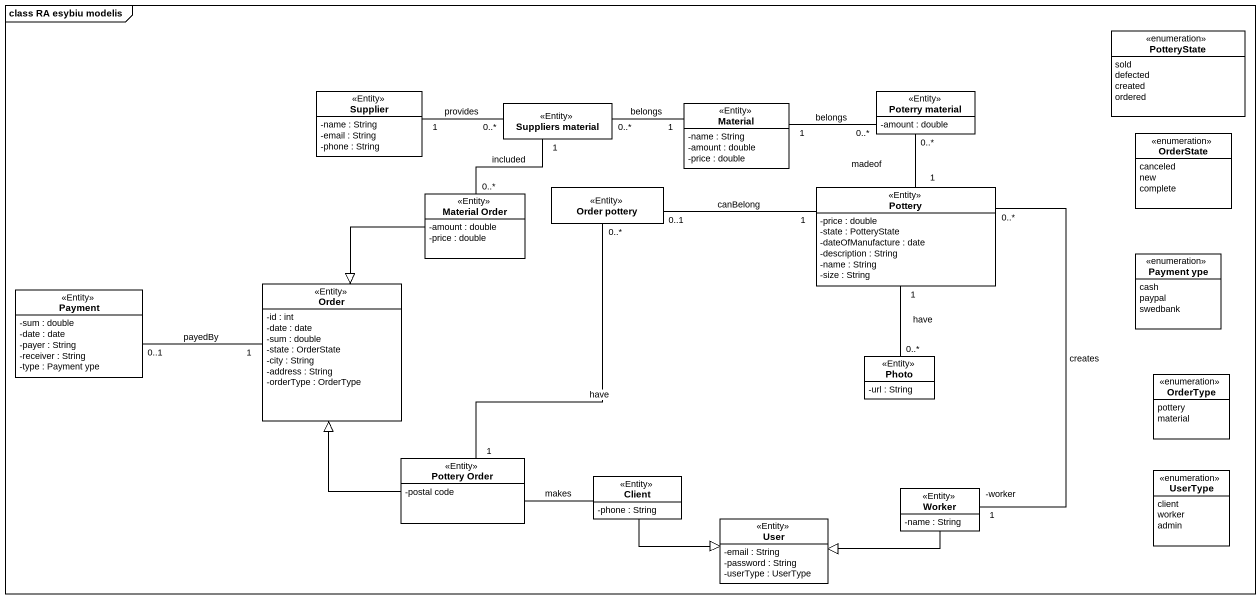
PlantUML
@startuml
mainframe class RA esybiu modelis
hide circle
hide empty members
skinparam classAttributeIconSize 0
enum PotteryState {
  sold
  defected
  created
  ordered
}
class Supplier <<Entity>> {
  -name : String
  -email : String
  -phone : String
}
class "Suppliers material" as Suppliers_material <<Entity>>
class Material <<Entity>> {
  -name : String
  -amount : double
  -price : double
}
class "Poterry material" as Poterry_material <<Entity>> {
  -amount : double
}
enum OrderState {
  canceled
  new
  complete
}
class "Material Order" as Material_Order <<Entity>> {
  -amount : double
  -price : double
}
class "Order pottery" as Order_pottery <<Entity>>
class Pottery <<Entity>> {
  -price : double
  -state : PotteryState
  -dateOfManufacture : date
  -description : String
  -name : String
  -size : String
}
enum "Payment ype" as Payment_ype {
  cash
  paypal
  swedbank
}
class Payment <<Entity>> {
  -sum : double
  -date : date
  -payer : String
  -receiver : String
  -type : Payment ype
}
class Order <<Entity>> {
  -id : int
  -date : date
  -sum : double
  -state : OrderState
  -city : String
  -address : String
  -orderType : OrderType
}
class Photo <<Entity>> {
  -url : String
}
enum OrderType {
  pottery
  material
}
class "Pottery Order" as Pottery_Order <<Entity>> {
  -postal code
}
class Client <<Entity>> {
  -phone : String
}
class Worker <<Entity>> {
  -name : String
}
enum UserType {
  client
  worker
  admin
}
class User <<Entity>> {
  -email : String
  -password : String
  -userType : UserType
}
Supplier "1" -right- "0..*" Suppliers_material : provides
Suppliers_material "0..*" -right- "1" Material : belongs
Poterry_material "0..*" -left- "1" Material : belongs
Poterry_material "0..*" -- "1" Pottery : madeof
Material_Order "0..*" -up- "1" Suppliers_material : included
Material_Order --|> Order
Pottery "1" -left- "0..1" Order_pottery : canBelong
Pottery "1" -- "0..*" Photo : have
Order "1" -left- "0..1" Payment : payedBy
Pottery_Order "1" -up- "0..*" Order_pottery : have
Pottery_Order -up-|> Order
Pottery_Order -right- Client : makes
Client -right-|> User
Worker "-worker\n1" -up- "0..*" Pottery : creates
Worker -left-|> User
@enduml
